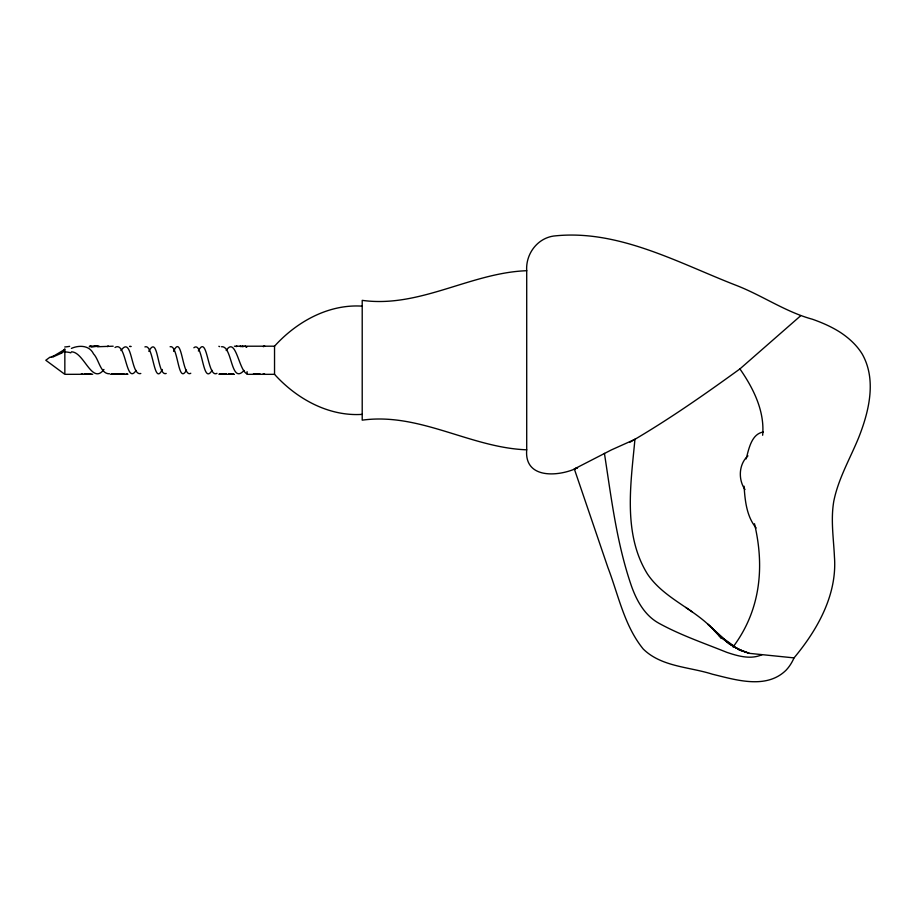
<?xml version="1.0" encoding="UTF-8"?>
<svg xmlns="http://www.w3.org/2000/svg" width="916" height="916" viewBox="0 0 916 916"><rect width="100%" height="100%" fill="white"/><g stroke="black" fill="none" stroke-linecap="round" stroke-linejoin="round"><path stroke-width="1.37" d="M526.711 270.793C525.555 254.442 536.879 238.572 553.447 236.065C617.693 228.748 678.332 262.949 736.35 285.414C762.249 295.456 785.607 311.944 812.458 319.249C822.202 322.672 831.717 326.852 840.419 332.439C849.018 338.13 856.826 345.24 862.242 354.091C876.875 380.048 868.883 411.868 858.578 437.859C849.979 458.824 838.277 478.793 833.789 501.224C830.606 519.67 833.594 538.356 834.442 556.871C837.316 594.679 817.507 629.761 794.035 657.894C792.065 662.394 789.443 666.665 786.043 670.226C766.245 689.645 735.788 679.855 712.419 674.21C689.359 666.802 661.547 666.974 643.261 649.055C624.265 625.765 618.437 595.034 607.915 567.554L574.332 468.969L611.407 449.905L634.937 439.337C630.838 483.591 622.697 534.028 647.452 574C663.15 597.392 691.111 607.457 710.679 626.853L707.793 624.162M762.65 435.26C764.849 411.101 753.318 388.189 739.922 368.919L800.527 315.894M746.151 458.905C748.761 449.287 751.372 434.024 763.2 432.02M173.582 351.355C182.295 332.016 182.055 378.56 190.78 373.259M162.315 369.48C153.522 387.548 153.808 343.294 144.911 346.935M148.804 351.32C158.594 333.172 156.98 376.82 166.208 373.453M198.36 351.023C207.623 332.68 207.302 378.709 217 373.316M186.486 370.11C177.83 386.025 178.368 344.267 170.101 346.763M212.077 370.316C202.344 386.712 203.066 340.168 193.86 347.771M136.106 370.43C125.732 386.071 126.385 340.134 115.015 347.507M226.206 350.53C235.859 335.382 238.87 371.106 247.091 373.831M120.946 350.553C132.545 334.397 130.61 376.682 140.812 373.476M103.955 369.457C91.955 385.556 84.077 351.71 71.391 351.847M733.052 646.971C760.475 610.445 764.768 567.061 754.486 523.723M244.034 370.43C230.637 385.304 232.481 345.275 221.5 346.763M234.404 346.225L274.537 346.191C296.544 321.802 328.581 303.917 362.209 306.15M747.948 455.859C738.72 464.172 738.044 479.629 745.017 489.556M63.937 349.946L53.872 355.912M49.888 357.24L45.8 360.263L64.841 374.335L64.841 350.782L61.83 352.958M739.922 368.919C704.221 394.773 668.039 420.112 629.876 442.256M634.868 439.394L633.448 440.115M61.555 353.129L53.54 356.702M109.691 373.797C100.359 374.152 99.134 359.599 93.512 353.851C89.379 345.172 79.165 345.011 71.391 348.389M577.389 467.641L574.424 468.946M762.112 654.642C750.777 659.829 737.941 656.096 726.789 652.329C703.809 643.066 680.119 635.017 658.409 622.972C644.612 615.186 636.677 600.678 631.525 586.24C616.686 543.371 611.35 497.983 604.423 453.363M218.844 374.232L219.657 373.877M53.609 356.015L51.594 356.702M95.962 346.259L91.05 346.74L99.249 346.317L89.413 346.225M577.515 467.767C559.401 476.652 524.112 479.686 526.711 449.836L526.711 270.712C470.549 272.716 419.677 308.314 362.209 300.356L362.209 420.158C419.677 412.211 470.549 447.81 526.711 449.813M97.611 346.74L113.172 346.202M219.657 374.197L220.481 373.946M53.208 356.782L50.243 357.286M248.328 374.335L274.537 374.335C296.544 398.723 328.581 416.608 362.209 414.375M220.481 374.152L221.294 374.014M222.931 374.323L234.404 374.3M221.294 374.106L222.119 374.083M110.71 374.3L127.095 374.22L126.271 373.911M92.688 374.266L65.86 374.335M747.319 653.142L794.035 657.894M222.119 374.049L222.931 374.14M130.37 346.374L131.194 346.511M749.116 653.085L738.88 649.707L746.425 652.455L736.235 648.104L729.17 643.742L721.316 637.479L733.373 646.421L741.147 650.566L729.17 643.742L713.541 629.853L718.888 635.635M129.557 346.328L130.37 346.569M218.844 346.294L219.657 346.649M127.095 373.831L127.919 374.266M734.025 646.089L723.846 638.83L708.068 624.426M692.347 611.957L685.786 607.423M717.32 633.162L718.785 634.548L715.98 631.88M710.953 627.094L713.759 629.853L711.446 627.575M756.135 527.96C746.597 516.441 745.006 500.594 744.078 486.201M718.694 635.418L721.201 638.463M274.537 346.191L274.537 374.335M247.091 371.656L247.091 374.22M64.841 349.202L64.841 350.164M64.784 349.099A16.694 6.996 -42.7 0 1 63.891 349.843M64.818 351.939A16.923 12.412 0 0 1 70.853 352.832M69.662 346.34A16.923 6.687 -4.2 0 1 64.761 346.958M122.996 373.843L121.359 373.865L122.996 373.843M226.206 373.888L225.393 374.278L226.206 373.888M118.908 373.911L118.084 374.278L118.908 373.911M123.82 373.946L122.996 374.3L123.82 373.946M231.13 373.946L230.305 374.289L231.13 373.946M236.866 346.248L236.042 346.557L236.866 346.282M242.591 346.259L241.778 346.569L243.416 346.557L242.591 346.259M115.622 373.991L114.809 374.3L115.622 373.991M112.347 373.991L111.534 374.289L112.347 373.991M97.611 346.248L94.325 346.271L97.611 346.282M108.26 346.237L107.435 346.511L108.26 346.282M254.877 373.831L253.24 374.3L254.877 373.831M256.526 373.831L254.877 374.289L256.526 373.831M258.163 373.865L256.526 374.3L258.163 373.865M91.05 346.248L89.413 346.66L91.05 346.282M259.8 373.934L258.163 374.3L259.8 373.934M264.713 346.237L263.075 346.546L264.713 346.294M86.138 374.014L84.501 374.3L86.138 374.014M82.864 374.209L81.226 374.094L82.864 374.3M89.413 374.209L87.776 373.98L89.413 374.3M264.713 374.232L263.075 373.968L264.713 374.289M91.05 374.243L89.413 373.865L91.05 374.278M117.271 374.209L116.447 373.991L117.271 374.3M121.359 374.209L120.546 373.98L121.359 374.3M113.985 374.232L113.172 373.98L113.985 374.289M240.954 346.546L240.141 346.282L240.954 346.546M229.492 374.232L228.668 373.923L229.492 374.289M233.58 374.243L232.767 373.934L233.58 374.278M224.569 374.243L223.756 373.888L224.569 374.278M246.69 346.992L245.053 346.271L246.69 346.992"/></g></svg>
